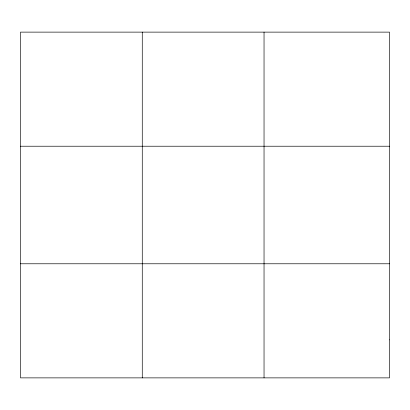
<?xml version="1.0" encoding="UTF-8"?>
<svg xmlns="http://www.w3.org/2000/svg" width="410" height="410" viewBox="0 0 410 410"><rect width="100%" height="100%" fill="white"/><g stroke="black" fill="none" stroke-linecap="round" stroke-linejoin="round"><path stroke-width="0.61" d="M142.27 32.123L142.27 377.876M264.04 32.123L264.04 377.876M20.5 146.221L389.5 146.221M20.5 263.779L389.5 263.779M389.5 339.844L389.5 377.876L20.5 377.876L20.5 32.123L389.5 32.123L389.5 339.844"/></g></svg>
